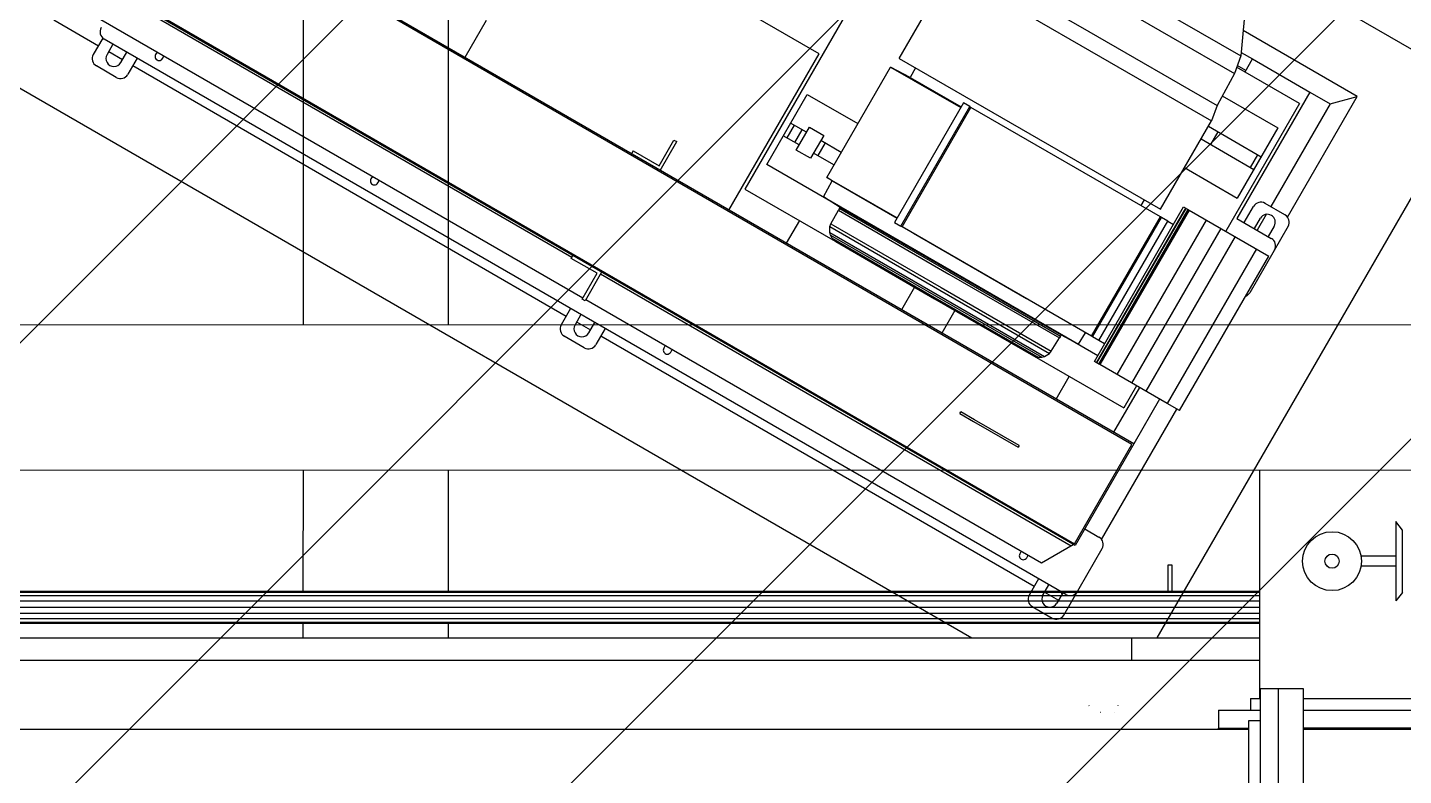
# Model space of a CAD drawing. Header units: metres. Extents: x 0 to 63075, y 0 to 44550.
# Drawn here: x 52114.4 to 52426, y 37232.2 to 37401.5 of the extents above; entities that cross this region are included whole.
import ezdxf

# ---------------------------------------------------------------- set-up
doc = ezdxf.new("R2010")
doc.units = ezdxf.units.M
doc.header["$LTSCALE"] = 75
for name, color, linetype in [('AI-Hatch mob', 7, 'Continuous'), ('GSB', 7, 'Continuous'), ('ML6', 1, 'Continuous'), ('SL1', 8, 'Continuous')]:
    doc.layers.add(name, color=color, linetype=linetype)

# ---------------------------------------------------------------- blocks, each defined once
blk = doc.blocks.new('A$C6bae614f')
at = {"layer": 'SL1'}
for p, q in [((362870.8, 23254.1), (361398.6, 24104.1)), ((362868.1, 23253.4), (361399.3, 24101.4)), ((362549.3, 24097.3), (362284.3, 23638.3)), ((362396.3, 23842.2), (362006.6, 24067.3)), ((361617.9, 23975.3), (361617.9, 23433.4)), ((361837, 23975.3), (361836.9, 23433.4)), ((362609.8, 23987.3), (362803.1, 23875.7)), ((363386.4, 23793.1), (363061.3, 23980.8)), ((362782.3, 23100.8), (361310.1, 23950.8)), ((361312.8, 23951.6), (362781.5, 23103.5)), ((362517.1, 23835.3), (362594, 23968.4)), ((362594, 23968.4), (362791, 23854.6)), ((361312.8, 23945.8), (362023.4, 23535.5)), ((362844.5, 23947.3), (363032.2, 23838.9)), ((363040.8, 23929.5), (363032.2, 23838.9)), ((362830.6, 23923.3), (363022.5, 23812.5)), ((361242.1, 23893.2), (361309.2, 23854.4)), ((361312.8, 23893.8), (362039.8, 23474.1)), ((361893.9, 23892.1), (361861.9, 23836.6)), ((361315.9, 23865.9), (361301.6, 23841.2)), ((362803.1, 23875.7), (362996.4, 23764.1)), ((363207.8, 23777.8), (363035.8, 23877.1)), ((362768.3, 23027), (361318.1, 23864.3)), ((361331.3, 23856.7), (361322.3, 23841.1)), ((361324.8, 23845.4), (361345.6, 23833.4)), ((361343.1, 23829.1), (361352.1, 23844.7)), ((361397.8, 23844.8), (361395.6, 23841)), ((362791, 23854.6), (362988, 23740.9)), ((361336.2, 23806.5), (361306.2, 23823.8)), ((361367.7, 23835.7), (361353.6, 23811.2)), ((361361.2, 23824.4), (362015, 23446.9)), ((361406, 23835), (361408.2, 23838.8)), ((362260.2, 23606.6), (362396.3, 23842.2)), ((362517.1, 23835.3), (362714.1, 23721.5)), ((363032.2, 23838.9), (363022.5, 23812.5)), ((363039.9, 23817), (363026.9, 23824.5)), ((363032.7, 23844.3), (363049.9, 23834.4)), ((363038.6, 23814.8), (363049.9, 23834.4)), ((363049.9, 23834.4), (363136.5, 23784.3)), ((361147.6, 23815.5), (362626.5, 22961.6)), ((362407.8, 23655.9), (362503.8, 23822.2)), ((362503.8, 23822.2), (362609.9, 23761)), ((362533.4, 23806.5), (362503.8, 23822.2)), ((362541.8, 23821), (362533.4, 23806.5)), ((362533.4, 23806.5), (362610.5, 23762)), ((363022.5, 23812.5), (362996.4, 23764.1)), ((363120.9, 23767.3), (363026, 23822.1)), ((362906.3, 22961.6), (363386.4, 23793.1)), ((363136.5, 23784.3), (363026.5, 23593.8)), ((363136.5, 23784.3), (363166.8, 23766.8)), ((362317.2, 23675.3), (362378.2, 23781)), ((362378.2, 23781), (362454.5, 23736.9)), ((362613.9, 23768), (362509.9, 23587.8)), ((362519.4, 23582.4), (362623.4, 23762.5)), ((362521.3, 23581.3), (362625.3, 23761.4)), ((362623.4, 23762.5), (362613.9, 23768)), ((362625.3, 23761.4), (362623.4, 23762.5)), ((362910.9, 23596.5), (362625.3, 23761.4)), ((362996.4, 23764.1), (362988, 23740.9)), ((363004.3, 23778.6), (363088, 23730.3)), ((363120.9, 23767.3), (363009.7, 23574.6)), ((363166.8, 23766.8), (363077.3, 23611.8)), ((363102.8, 23595.9), (363207.8, 23777.8)), ((363166.8, 23766.8), (363207.8, 23777.8)), ((362911.2, 23607.8), (362988, 23740.9)), ((362358.4, 23734.7), (362347.4, 23715.6)), ((362377.1, 23723.9), (362353.2, 23737.7)), ((362359.6, 23708.6), (362370.6, 23727.7)), ((362361.6, 23697.1), (362381.6, 23731.7)), ((362381.6, 23731.7), (362403.2, 23719.2)), ((362714.1, 23721.5), (362911.2, 23607.8)), ((362983.4, 23732.9), (363063, 23687)), ((362987, 23705.4), (362998, 23724.5)), ((363088, 23730.3), (363027, 23624.6)), ((362154.8, 23673.2), (362177.3, 23712.2)), ((362156.7, 23666.4), (362181.7, 23709.7)), ((362177.3, 23712.2), (362181.7, 23709.7)), ((362366.1, 23704.9), (362342.2, 23718.6)), ((362403.2, 23719.2), (362383.2, 23684.6)), ((362405.2, 23707.7), (362394.2, 23688.6)), ((362429.5, 23693.6), (362398.7, 23711.4)), ((362972.4, 23713.9), (363052, 23667.9)), ((362115.9, 23695.7), (362113.4, 23691.4)), ((362115.9, 23695.7), (362154.8, 23673.2)), ((362383.2, 23684.6), (362361.6, 23697.1)), ((362418.5, 23674.6), (362387.7, 23692.4)), ((363046.8, 23670.9), (363057.8, 23690)), ((362417.6, 23617.4), (362317.2, 23675.3)), ((362947.4, 23670.6), (363027, 23624.6)), ((361722.5, 23657.3), (361720.3, 23653.5)), ((361730.7, 23647.5), (361732.9, 23651.3)), ((362284.3, 23638.3), (362420.7, 23559.6)), ((362403.1, 23626.5), (362416, 23650.8)), ((362407.8, 23655.9), (362513.9, 23594.7)), ((362416, 23650.8), (362407.8, 23655.9)), ((362416, 23650.8), (362513.7, 23594.4)), ((362403.1, 23626.5), (362595.2, 23515.5)), ((362428.2, 23610.7), (362403.1, 23626.5)), ((362886.4, 23622.1), (362881.5, 23613.5)), ((363098.8, 23599.4), (363068.9, 23616.7)), ((362414.1, 23585.6), (362425.4, 23606.5)), ((362427.2, 23608.9), (362425.4, 23606.5)), ((362425.4, 23606.5), (362592.1, 23510.2)), ((362427.2, 23608.9), (362428.2, 23610.7)), ((362427.2, 23608.9), (362593.6, 23512.8)), ((362428.2, 23610.7), (362594.7, 23514.6)), ((362806.9, 23416.4), (362910.9, 23596.5)), ((362808.7, 23415.3), (362912.7, 23595.4)), ((362811.4, 23378.5), (362945.9, 23611.4)), ((362814.8, 23376.5), (362949.3, 23609.4)), ((362815.2, 23376.2), (362949.7, 23609.2)), ((362818.2, 23374.5), (362952.8, 23607.4)), ((362954.3, 23606.6), (362819.8, 23373.6)), ((362912.7, 23595.4), (362910.9, 23596.5)), ((362922.2, 23589.9), (362912.7, 23595.4)), ((362945.9, 23611.4), (362949.3, 23609.4)), ((362949.3, 23609.4), (362949.7, 23609.2)), ((362949.7, 23609.2), (362952.8, 23607.4)), ((362952.8, 23607.4), (362954.3, 23606.6)), ((362954.3, 23606.6), (363074.5, 23537.2)), ((363037.4, 23587.6), (363051.5, 23612.1)), ((363070.5, 23600), (363056.8, 23576.3)), ((362366.6, 23590.8), (362346.8, 23556.6)), ((362412.2, 23572.9), (362412.5, 23581.7)), ((362412.5, 23581.7), (362414.1, 23585.6)), ((362412.5, 23581.7), (362578.1, 23486)), ((362414.1, 23585.6), (362580.2, 23489.7)), ((362509.9, 23587.8), (362519.4, 23582.4)), ((362521.3, 23581.3), (362519.4, 23582.4)), ((362806.9, 23416.4), (362521.3, 23581.3)), ((362818.2, 23409.8), (362922.2, 23589.9)), ((362846, 23358.5), (362980.5, 23591.4)), ((362868, 23345.8), (363002.5, 23578.7)), ((362922.1, 23589.8), (362930.6, 23584.9)), ((363026.5, 23593.8), (363078.3, 23563.9)), ((363103.5, 23582.1), (363045.7, 23482)), ((363052.9, 23578.6), (363061.9, 23594.2)), ((363082.7, 23582.2), (363073.7, 23566.6)), ((362412.2, 23572.9), (362574.3, 23479.3)), ((362413.3, 23568.9), (362412.2, 23572.9)), ((362413.3, 23568.9), (362572.8, 23476.8)), ((362416, 23564), (362413.3, 23568.9)), ((362416, 23564), (362571.4, 23474.3)), ((362421.3, 23559), (362416, 23564)), ((362421.3, 23559), (362570.5, 23472.8)), ((362538.4, 23571.3), (362538.3, 23571.5)), ((362709.2, 23472.7), (362538.4, 23571.3)), ((363023.7, 23566.5), (362889.2, 23333.5)), ((362022.4, 23533.8), (362024.9, 23538.1)), ((362061.3, 23511.3), (362022.4, 23533.8)), ((363055.9, 23547.9), (362921.4, 23314.9)), ((362940, 23304.2), (363074.5, 23537.2)), ((362068.2, 23513.1), (362043.2, 23469.8)), ((362593.6, 23512.8), (362760.1, 23416.7)), ((362594.7, 23514.6), (362761.1, 23418.5)), ((362595.2, 23515.5), (362787.3, 23404.6)), ((362038.8, 23472.3), (362061.3, 23511.3)), ((362066.7, 23510.5), (362776.5, 23100.6)), ((362592.1, 23510.2), (362758.8, 23414)), ((362043.2, 23469.8), (362038.8, 23472.3)), ((362044.2, 23471.6), (362731.5, 23074.7)), ((362540, 23490.5), (362520.3, 23456.4)), ((362570.5, 23472.8), (362719.7, 23386.7)), ((362571.4, 23474.3), (362726.8, 23384.6)), ((362572.8, 23476.8), (362732.4, 23384.7)), ((362574.3, 23479.3), (362736.3, 23385.7)), ((362578.1, 23486), (362743.8, 23390.3)), ((362580.2, 23489.7), (362746.4, 23393.7)), ((362709.4, 23472.7), (362709.2, 23472.7)), ((362021.5, 23458.2), (362007.4, 23433.7)), ((362601.1, 23455.2), (362581.4, 23421.2)), ((363837, 23433.3), (360890.7, 23433.4)), ((362037.1, 23449.2), (362028.1, 23433.6)), ((362030.6, 23437.9), (362051.4, 23425.9)), ((362048.9, 23421.6), (362057.9, 23437.2)), ((362042, 23399), (362012, 23416.3)), ((362073.5, 23428.2), (362059.4, 23403.7)), ((362067, 23416.9), (362720.8, 23039.4)), ((362746.4, 23393.7), (362758.8, 23414)), ((362760.1, 23416.7), (362758.8, 23414)), ((362760.1, 23416.7), (362761.1, 23418.5)), ((362761.1, 23418.5), (362787.3, 23404.6)), ((362816.4, 23387.1), (362772.2, 23412.6)), ((362787.3, 23404.6), (362797.9, 23421.6)), ((362808.7, 23415.3), (362806.9, 23416.4)), ((362818.2, 23409.8), (362808.7, 23415.3)), ((362826.7, 23405), (362818.2, 23409.8)), ((362164.2, 23402.2), (362162, 23398.4)), ((362172.4, 23392.4), (362174.6, 23396.2)), ((362736.3, 23385.7), (362743.8, 23390.3)), ((362743.8, 23390.3), (362746.4, 23393.7)), ((362719.7, 23386.7), (362726.8, 23384.6)), ((362720.6, 23386.4), (362855.9, 23308.3)), ((362726.8, 23384.6), (362732.4, 23384.7)), ((362732.4, 23384.7), (362736.3, 23385.7)), ((362814.8, 23376.5), (362811.4, 23378.5)), ((362815.2, 23376.2), (362814.8, 23376.5)), ((362818.2, 23374.5), (362815.2, 23376.2)), ((362819.8, 23373.6), (362818.2, 23374.5)), ((362921.4, 23314.9), (362819.8, 23373.6)), ((362753.9, 23321.6), (362773.6, 23355.8)), ((362879.5, 23339.1), (362840.5, 23271.6)), ((362875.1, 23341.6), (362855.9, 23308.3)), ((362822.3, 23110), (362935.8, 23306.6)), ((362909.8, 23321.6), (362870.8, 23254.1)), ((362940, 23304.2), (362921.4, 23314.9)), ((362608.5, 23299.8), (362610.1, 23302.5)), ((362608.5, 23299.8), (362629.1, 23287.9)), ((362630.7, 23290.6), (362610.1, 23302.5)), ((362629.1, 23287.9), (362696.5, 23249)), ((362698.1, 23251.7), (362630.7, 23290.6)), ((362698.1, 23251.7), (362696.5, 23249)), ((362781.5, 23103.5), (362868.1, 23253.4)), ((362870.8, 23254.1), (362782.3, 23100.8)), ((363837, 23214.2), (360890.7, 23214.3)), ((361617.9, 23214.3), (361617.8, 23032.1)), ((361836.9, 23214.3), (361836.9, 23032)), ((363060.3, 23214.2), (363060.3, 22870.1)), ((362796.8, 23126), (362818.3, 23113.6)), ((363265.9, 23137.3), (363265.9, 23017.3)), ((363275.9, 23124.3), (363265.9, 23137.3)), ((363275.9, 23030.3), (363275.9, 23124.3)), ((362731.5, 23074.7), (362779.5, 23102.4)), ((362701.1, 23092.2), (362698.9, 23088.4)), ((362709.3, 23082.4), (362711.5, 23086.2)), ((362765.2, 22996.1), (362823, 23096.3)), ((363265.9, 23084.8), (363213.7, 23084.8)), ((362922.1, 23071.1), (362922.1, 23032)), ((362928.5, 23071.1), (362922.1, 23071.1)), ((362928.5, 23032), (362928.5, 23071.1)), ((363265.9, 23069.8), (363213.7, 23069.8)), ((362727.3, 23050.6), (362713.2, 23026.1)), ((362733.9, 23026.1), (362742.9, 23041.6)), ((360936.2, 23032.1), (363060.3, 23032)), ((363060.3, 23030.1), (360936.2, 23030.2)), ((363060.3, 23024.9), (360936.2, 23024.9)), ((363060.3, 23016.9), (360936.2, 23017)), ((362736.4, 23030.4), (362757.2, 23018.4)), ((362763.7, 23029.6), (362754.7, 23014.1)), ((362761.5, 23030.9), (362762.5, 23027.5)), ((363275.9, 23030.3), (363265.9, 23017.3)), ((363060.3, 23007.6), (360936.2, 23007.7)), ((363060.3, 22998.3), (360936.2, 22998.3)), ((362717.8, 23008.8), (362747.8, 22991.5)), ((363060.3, 22990.4), (360936.2, 22990.4)), ((363060.3, 22985.1), (360936.2, 22985.1)), ((363060.3, 22983.2), (360936.2, 22983.3)), ((361617.8, 22983.3), (361617.8, 22961.7)), ((361836.9, 22983.2), (361836.9, 22961.6)), ((360920.1, 22961.7), (363060.3, 22961.6)), ((362867.5, 22961.6), (362867.5, 22927.6)), ((363060.3, 22927.6), (360807.7, 22927.7)), ((363046.8, 22870.1), (363062, 22870.1)), ((363046.8, 22870.1), (363046.8, 22852.6)), ((363061.9, 22542.6), (363062, 22885.5)), ((363062, 22885.5), (363126.3, 22885.5)), ((363088.9, 22542.6), (363088.9, 22885.5)), ((363126.3, 22885.5), (363126.3, 22542.6)), ((363126.3, 22870.1), (363292.9, 22870.1)), ((362803.2, 22859.6), (362803.6, 22859.4)), ((362820.1, 22849.9), (362820.5, 22849.6)), ((362841.6, 22849.6), (362841.8, 22849.9)), ((362847.3, 22859.4), (362847.4, 22859.6)), ((362998.4, 22852.6), (363062, 22852.6)), ((362998.4, 22852.6), (362998.4, 22825.7)), ((363126.3, 22852.6), (363341.3, 22852.6)), ((363044.5, 22591), (363044.5, 22837.1)), ((363044.5, 22837.1), (363062, 22837.1)), ((363044.5, 22823.6), (360126.3, 22823.7)), ((362998.4, 22823.6), (362998.4, 22825.7)), ((362998.4, 22825.7), (363044.5, 22825.7)), ((363341.3, 22825.7), (363126.3, 22825.7)), ((366044.5, 22823.5), (363126.3, 22823.6))]:
    blk.add_line(p, q, dxfattribs=at)
for radius in [44.4, 10.7]:
    blk.add_circle((363169.9, 23077.3), radius, dxfattribs=at)
for centre, radius, start, end in [((361324.4, 23875.3), 12.7, 149.9981, 239.9981), ((361312.6, 23834.8), 12.7, 149.9981, 239.9981), ((361332.7, 23835.1), 12, 149.9981, 329.9981), ((361400.8, 23838), 6, 149.9981, 329.9981), ((361342.6, 23817.5), 12.7, 239.9981, 329.9981), ((361725.5, 23650.5), 6, 149.9981, 329.9981), ((363062.5, 23605.7), 12.7, 59.9981, 149.9981), ((363072.3, 23588.2), 12, 329.9981, 149.9981), ((363092.5, 23588.4), 12.7, 329.9981, 59.9981), ((363072, 23552.9), 12.7, 329.9981, 59.9981), ((363034.7, 23488.3), 12.7, 292.3755, 329.9981), ((362018.4, 23427.3), 12.7, 149.9981, 239.9981), ((362038.5, 23427.6), 12, 149.9981, 329.9981), ((362048.4, 23410), 12.7, 239.9981, 329.9981), ((362167.2, 23395.4), 6, 149.9981, 329.9981), ((362812, 23102.6), 12.7, 329.9981, 59.9981), ((362704.1, 23085.4), 6, 149.9981, 329.9981), ((362724.2, 23019.8), 12.7, 149.9981, 239.9981), ((362744.3, 23020.1), 12, 149.9981, 329.9981), ((362774.7, 23038), 12.7, 239.9981, 329.9981), ((362754.2, 23002.5), 12.7, 239.9981, 329.9981)]:
    blk.add_arc(centre, radius, start, end, dxfattribs=at)
blk = doc.blocks.new('zw$15D4')
at = {"layer": 'ML6', "xscale": 0.2502808837766805, "yscale": 0.2502808837766805, "zscale": 0.2502808837766805}
blk.add_blockref('A$C6bae614f', (-85544.74, -3177.34), dxfattribs=at)

msp = doc.modelspace()

# ---------------------------------------------------------------- hatches: boundary and pattern name
at = {"layer": 'AI-Hatch mob'}
h = msp.add_hatch(dxfattribs=at)
h.set_pattern_fill('ANSI31', color=256, scale=25)
h.set_pattern_definition([(45, (-12666.46, -59.206), (-56.1266, 56.1266), [])])
h.paths.add_polyline_path([(52766.71, 38156.14), (51956.79, 38156.14), (51956.79, 36564.59), (52766.71, 36564.59)])

# ---------------------------------------------------------------- block references
at = {"layer": 'GSB', "xscale": 0.6000000000000068, "yscale": 0.6000000000000068, "zscale": 0.6000000000000068}
msp.add_blockref('zw$15D4', (49200, 35721.63), dxfattribs=at)

doc.saveas('drawing.dxf')
